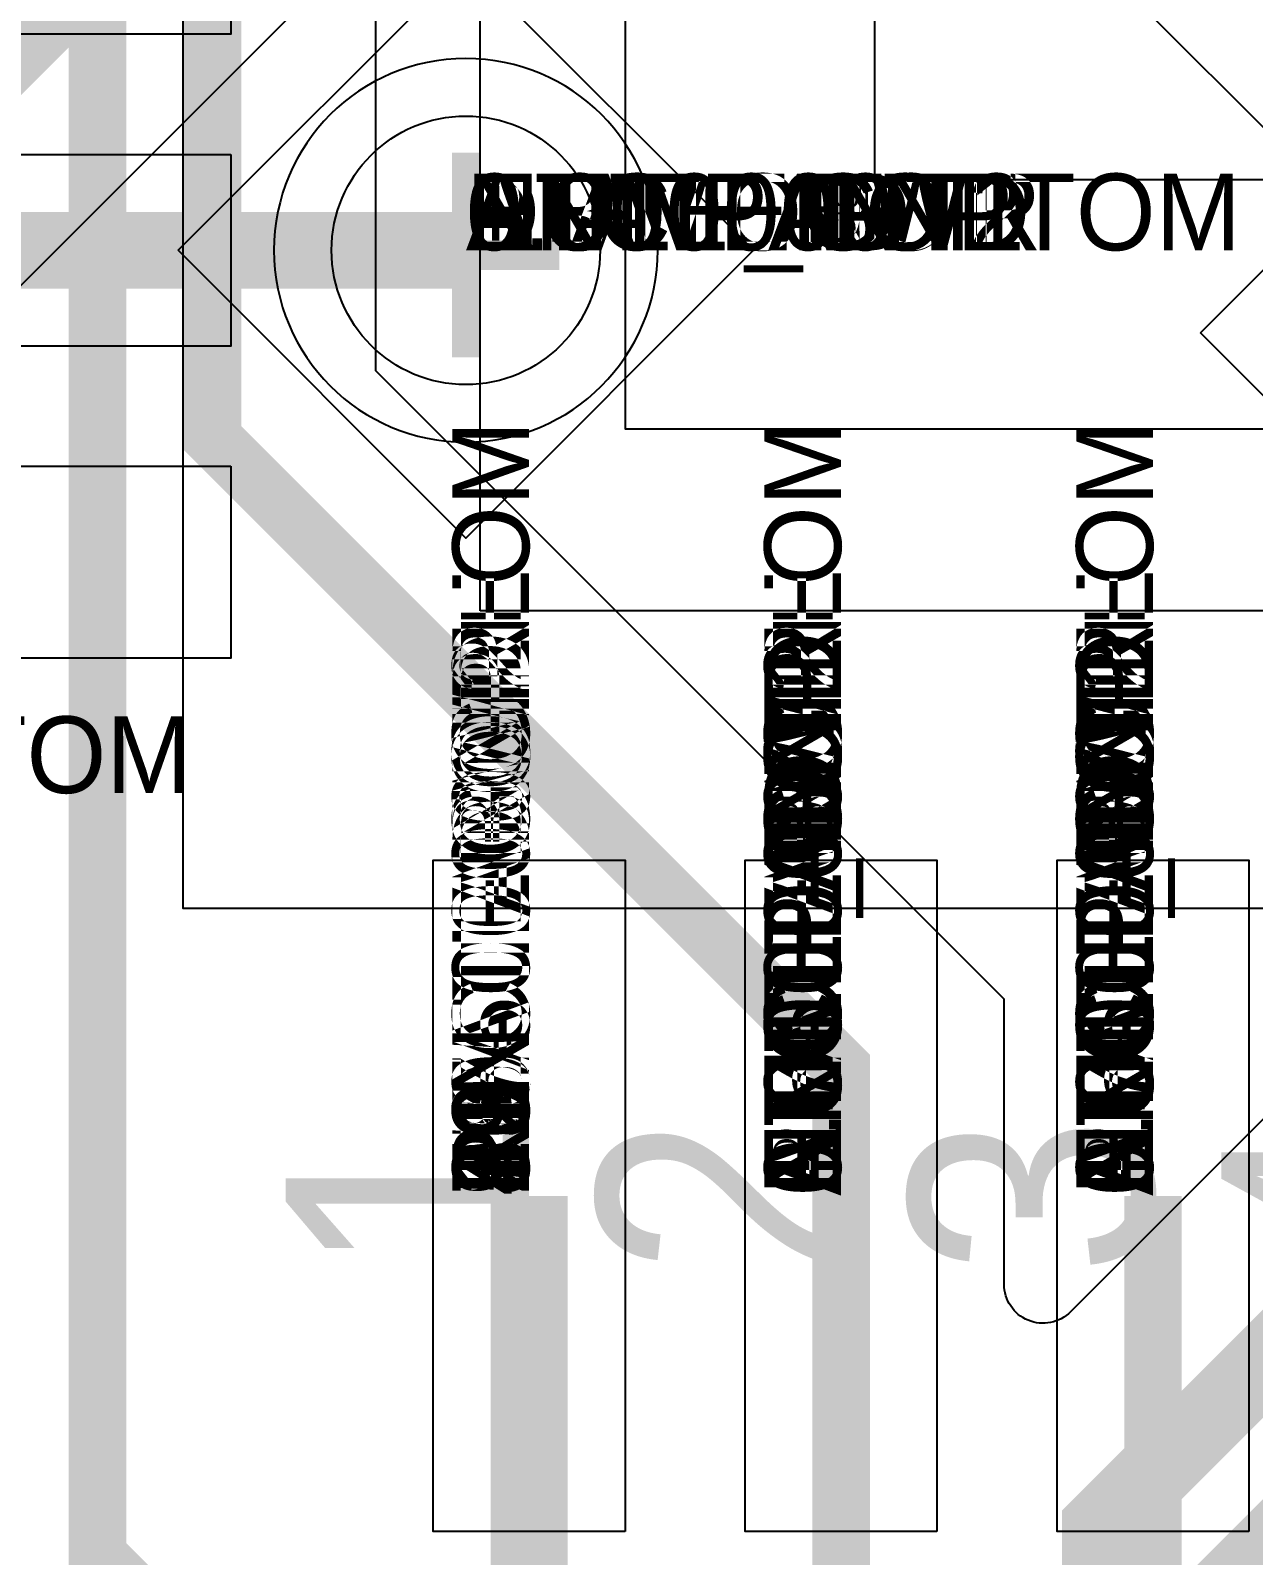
# Model space of a CAD drawing. Extents: x 0 to 323, y 0 to 320.
# Drawn here: x 11 to 14.188, y 70.663 to 74.638 of the extents above; entities that cross this region are included whole.
import ezdxf
from ezdxf.enums import TextEntityAlignment as Align

# ---------------------------------------------------------------- set-up
doc = ezdxf.new("R2010")
doc.units = 0
doc.header["$MEASUREMENT"] = 0
doc.layers.get('0').update_dxf_attribs({"linetype": 'CONTINUOUS'})
for name, color, linetype in [('CDN_FIGURES', 7, 'CONTINUOUS'), ('ETCH_BOTTOM', 7, 'CONTINUOUS'), ('ETCH_GND', 3, 'CONTINUOUS'), ('ETCH_INT1', 4, 'CONTINUOUS'), ('ETCH_INT2', 5, 'CONTINUOUS'), ('ETCH_PWR', 6, 'CONTINUOUS'), ('ETCH_TOP', 2, 'CONTINUOUS'), ('MANUFACTURING_NCLEGEND-1-6', 8, 'CONTINUOUS'), ('PACKAGE_GEOMETRY_ASSEMBLY_TOP', 11, 'CONTINUOUS'), ('PACKAGE_GEOMETRY_PIN_NUMBER', 9, 'CONTINUOUS')]:
    doc.layers.add(name, color=color, linetype=linetype)

# ---------------------------------------------------------------- blocks, each defined once
blk = doc.blocks.new('PAD_INFO')
for tag in ['SHAPE_TYPE', 'PAD_HEIGHT', 'PAD_LAYER', 'PAD_TYPE', 'PAD_WIDTH']:
    blk.add_attdef(tag, (0, 0), '', height=0.2)
at = {"flags": 2}
blk.add_attdef('CDN_TYPE', (0, 0), '', height=0.2, dxfattribs=at)
blk = doc.blocks.new('DRILL_INFO')
at = {"flags": 2}
blk.add_attdef('CDN_TYPE', (0, 0), '', height=0.2, dxfattribs=at)
for tag in ['FSHAPE', 'FCHAR', 'DRILL_HEIGHT', 'DIAMETER', 'PLATED', 'DRILL_WIDTH']:
    blk.add_attdef(tag, (0, 0), '', height=0.2)
blk = doc.blocks.new('VIA0700X0300')
at = {"layer": 'ETCH_BOTTOM'}
blk.add_circle((0, 0), 0.35, dxfattribs=at)
at = {"layer": 'ETCH_GND'}
blk.add_circle((0, 0), 0.35, dxfattribs=at)
at = {"layer": 'ETCH_INT1'}
blk.add_circle((0, 0), 0.35, dxfattribs=at)
at = {"layer": 'ETCH_INT2'}
blk.add_circle((0, 0), 0.35, dxfattribs=at)
at = {"layer": 'ETCH_PWR'}
blk.add_circle((0, 0), 0.35, dxfattribs=at)
at = {"layer": 'ETCH_TOP'}
blk.add_circle((0, 0), 0.35, dxfattribs=at)
ref = blk.add_blockref('PAD_INFO', (0, 0))
ref.add_attrib('PAD_LAYER', 'ETCH_TOP', (0, 0), dxfattribs={"height": 0.2})
ref.add_attrib('SHAPE_TYPE', 'NULL', (0, 0), dxfattribs={"height": 0.2})
ref.add_attrib('PAD_TYPE', 'ANTIPAD', (0, 0), dxfattribs={"height": 0.2})
ref.add_attrib('PAD_WIDTH', '0.000000', (0, 0), dxfattribs={"height": 0.2})
ref.add_attrib('PAD_HEIGHT', '0.000000', (0, 0), dxfattribs={"height": 0.2})
ref = blk.add_blockref('PAD_INFO', (0, 0))
ref.add_attrib('PAD_LAYER', 'ETCH_GND', (0, 0), dxfattribs={"height": 0.2})
ref.add_attrib('SHAPE_TYPE', 'NULL', (0, 0), dxfattribs={"height": 0.2})
ref.add_attrib('PAD_TYPE', 'ANTIPAD', (0, 0), dxfattribs={"height": 0.2})
ref.add_attrib('PAD_WIDTH', '0.000000', (0, 0), dxfattribs={"height": 0.2})
ref.add_attrib('PAD_HEIGHT', '0.000000', (0, 0), dxfattribs={"height": 0.2})
ref = blk.add_blockref('PAD_INFO', (0, 0))
ref.add_attrib('PAD_LAYER', 'ETCH_INT1', (0, 0), dxfattribs={"height": 0.2})
ref.add_attrib('SHAPE_TYPE', 'NULL', (0, 0), dxfattribs={"height": 0.2})
ref.add_attrib('PAD_TYPE', 'ANTIPAD', (0, 0), dxfattribs={"height": 0.2})
ref.add_attrib('PAD_WIDTH', '0.000000', (0, 0), dxfattribs={"height": 0.2})
ref.add_attrib('PAD_HEIGHT', '0.000000', (0, 0), dxfattribs={"height": 0.2})
ref = blk.add_blockref('PAD_INFO', (0, 0))
ref.add_attrib('PAD_LAYER', 'ETCH_INT2', (0, 0), dxfattribs={"height": 0.2})
ref.add_attrib('SHAPE_TYPE', 'NULL', (0, 0), dxfattribs={"height": 0.2})
ref.add_attrib('PAD_TYPE', 'ANTIPAD', (0, 0), dxfattribs={"height": 0.2})
ref.add_attrib('PAD_WIDTH', '0.000000', (0, 0), dxfattribs={"height": 0.2})
ref.add_attrib('PAD_HEIGHT', '0.000000', (0, 0), dxfattribs={"height": 0.2})
ref = blk.add_blockref('PAD_INFO', (0, 0))
ref.add_attrib('PAD_LAYER', 'ETCH_PWR', (0, 0), dxfattribs={"height": 0.2})
ref.add_attrib('SHAPE_TYPE', 'NULL', (0, 0), dxfattribs={"height": 0.2})
ref.add_attrib('PAD_TYPE', 'ANTIPAD', (0, 0), dxfattribs={"height": 0.2})
ref.add_attrib('PAD_WIDTH', '0.000000', (0, 0), dxfattribs={"height": 0.2})
ref.add_attrib('PAD_HEIGHT', '0.000000', (0, 0), dxfattribs={"height": 0.2})
ref = blk.add_blockref('PAD_INFO', (0, 0))
ref.add_attrib('PAD_LAYER', 'ETCH_BOTTOM', (0, 0), dxfattribs={"height": 0.2})
ref.add_attrib('SHAPE_TYPE', 'NULL', (0, 0), dxfattribs={"height": 0.2})
ref.add_attrib('PAD_TYPE', 'ANTIPAD', (0, 0), dxfattribs={"height": 0.2})
ref.add_attrib('PAD_WIDTH', '0.000000', (0, 0), dxfattribs={"height": 0.2})
ref.add_attrib('PAD_HEIGHT', '0.000000', (0, 0), dxfattribs={"height": 0.2})
ref = blk.add_blockref('PAD_INFO', (0, 0))
ref.add_attrib('PAD_LAYER', 'ETCH_TOP', (0, 0), dxfattribs={"height": 0.2})
ref.add_attrib('SHAPE_TYPE', 'NULL', (0, 0), dxfattribs={"height": 0.2})
ref.add_attrib('PAD_TYPE', 'THERMAL', (0, 0), dxfattribs={"height": 0.2})
ref.add_attrib('PAD_WIDTH', '0.000000', (0, 0), dxfattribs={"height": 0.2})
ref.add_attrib('PAD_HEIGHT', '0.000000', (0, 0), dxfattribs={"height": 0.2})
ref = blk.add_blockref('PAD_INFO', (0, 0))
ref.add_attrib('PAD_LAYER', 'ETCH_GND', (0, 0), dxfattribs={"height": 0.2})
ref.add_attrib('SHAPE_TYPE', 'NULL', (0, 0), dxfattribs={"height": 0.2})
ref.add_attrib('PAD_TYPE', 'THERMAL', (0, 0), dxfattribs={"height": 0.2})
ref.add_attrib('PAD_WIDTH', '0.000000', (0, 0), dxfattribs={"height": 0.2})
ref.add_attrib('PAD_HEIGHT', '0.000000', (0, 0), dxfattribs={"height": 0.2})
ref = blk.add_blockref('PAD_INFO', (0, 0))
ref.add_attrib('PAD_LAYER', 'ETCH_INT1', (0, 0), dxfattribs={"height": 0.2})
ref.add_attrib('SHAPE_TYPE', 'NULL', (0, 0), dxfattribs={"height": 0.2})
ref.add_attrib('PAD_TYPE', 'THERMAL', (0, 0), dxfattribs={"height": 0.2})
ref.add_attrib('PAD_WIDTH', '0.000000', (0, 0), dxfattribs={"height": 0.2})
ref.add_attrib('PAD_HEIGHT', '0.000000', (0, 0), dxfattribs={"height": 0.2})
ref = blk.add_blockref('PAD_INFO', (0, 0))
ref.add_attrib('PAD_LAYER', 'ETCH_INT2', (0, 0), dxfattribs={"height": 0.2})
ref.add_attrib('SHAPE_TYPE', 'NULL', (0, 0), dxfattribs={"height": 0.2})
ref.add_attrib('PAD_TYPE', 'THERMAL', (0, 0), dxfattribs={"height": 0.2})
ref.add_attrib('PAD_WIDTH', '0.000000', (0, 0), dxfattribs={"height": 0.2})
ref.add_attrib('PAD_HEIGHT', '0.000000', (0, 0), dxfattribs={"height": 0.2})
ref = blk.add_blockref('PAD_INFO', (0, 0))
ref.add_attrib('PAD_LAYER', 'ETCH_PWR', (0, 0), dxfattribs={"height": 0.2})
ref.add_attrib('SHAPE_TYPE', 'NULL', (0, 0), dxfattribs={"height": 0.2})
ref.add_attrib('PAD_TYPE', 'THERMAL', (0, 0), dxfattribs={"height": 0.2})
ref.add_attrib('PAD_WIDTH', '0.000000', (0, 0), dxfattribs={"height": 0.2})
ref.add_attrib('PAD_HEIGHT', '0.000000', (0, 0), dxfattribs={"height": 0.2})
ref = blk.add_blockref('PAD_INFO', (0, 0))
ref.add_attrib('PAD_LAYER', 'ETCH_BOTTOM', (0, 0), dxfattribs={"height": 0.2})
ref.add_attrib('SHAPE_TYPE', 'NULL', (0, 0), dxfattribs={"height": 0.2})
ref.add_attrib('PAD_TYPE', 'THERMAL', (0, 0), dxfattribs={"height": 0.2})
ref.add_attrib('PAD_WIDTH', '0.000000', (0, 0), dxfattribs={"height": 0.2})
ref.add_attrib('PAD_HEIGHT', '0.000000', (0, 0), dxfattribs={"height": 0.2})
ref = blk.add_blockref('PAD_INFO', (0, 0))
ref.add_attrib('PAD_LAYER', 'ETCH_TOP', (0, 0), dxfattribs={"height": 0.2})
ref.add_attrib('SHAPE_TYPE', 'CIRCLE', (0, 0), dxfattribs={"height": 0.2})
ref.add_attrib('PAD_TYPE', 'REGULAR', (0, 0), dxfattribs={"height": 0.2})
ref.add_attrib('PAD_WIDTH', '0.700000', (0, 0), dxfattribs={"height": 0.2})
ref.add_attrib('PAD_HEIGHT', '0.700000', (0, 0), dxfattribs={"height": 0.2})
ref = blk.add_blockref('PAD_INFO', (0, 0))
ref.add_attrib('PAD_LAYER', 'ETCH_GND', (0, 0), dxfattribs={"height": 0.2})
ref.add_attrib('SHAPE_TYPE', 'CIRCLE', (0, 0), dxfattribs={"height": 0.2})
ref.add_attrib('PAD_TYPE', 'REGULAR', (0, 0), dxfattribs={"height": 0.2})
ref.add_attrib('PAD_WIDTH', '0.700000', (0, 0), dxfattribs={"height": 0.2})
ref.add_attrib('PAD_HEIGHT', '0.700000', (0, 0), dxfattribs={"height": 0.2})
ref = blk.add_blockref('PAD_INFO', (0, 0))
ref.add_attrib('PAD_LAYER', 'ETCH_INT1', (0, 0), dxfattribs={"height": 0.2})
ref.add_attrib('SHAPE_TYPE', 'CIRCLE', (0, 0), dxfattribs={"height": 0.2})
ref.add_attrib('PAD_TYPE', 'REGULAR', (0, 0), dxfattribs={"height": 0.2})
ref.add_attrib('PAD_WIDTH', '0.700000', (0, 0), dxfattribs={"height": 0.2})
ref.add_attrib('PAD_HEIGHT', '0.700000', (0, 0), dxfattribs={"height": 0.2})
ref = blk.add_blockref('PAD_INFO', (0, 0))
ref.add_attrib('PAD_LAYER', 'ETCH_INT2', (0, 0), dxfattribs={"height": 0.2})
ref.add_attrib('SHAPE_TYPE', 'CIRCLE', (0, 0), dxfattribs={"height": 0.2})
ref.add_attrib('PAD_TYPE', 'REGULAR', (0, 0), dxfattribs={"height": 0.2})
ref.add_attrib('PAD_WIDTH', '0.700000', (0, 0), dxfattribs={"height": 0.2})
ref.add_attrib('PAD_HEIGHT', '0.700000', (0, 0), dxfattribs={"height": 0.2})
ref = blk.add_blockref('PAD_INFO', (0, 0))
ref.add_attrib('PAD_LAYER', 'ETCH_PWR', (0, 0), dxfattribs={"height": 0.2})
ref.add_attrib('SHAPE_TYPE', 'CIRCLE', (0, 0), dxfattribs={"height": 0.2})
ref.add_attrib('PAD_TYPE', 'REGULAR', (0, 0), dxfattribs={"height": 0.2})
ref.add_attrib('PAD_WIDTH', '0.700000', (0, 0), dxfattribs={"height": 0.2})
ref.add_attrib('PAD_HEIGHT', '0.700000', (0, 0), dxfattribs={"height": 0.2})
ref = blk.add_blockref('PAD_INFO', (0, 0))
ref.add_attrib('PAD_LAYER', 'ETCH_BOTTOM', (0, 0), dxfattribs={"height": 0.2})
ref.add_attrib('SHAPE_TYPE', 'CIRCLE', (0, 0), dxfattribs={"height": 0.2})
ref.add_attrib('PAD_TYPE', 'REGULAR', (0, 0), dxfattribs={"height": 0.2})
ref.add_attrib('PAD_WIDTH', '0.700000', (0, 0), dxfattribs={"height": 0.2})
ref.add_attrib('PAD_HEIGHT', '0.700000', (0, 0), dxfattribs={"height": 0.2})
ref = blk.add_blockref('DRILL_INFO', (0, 0))
ref.add_attrib('DIAMETER', '0.300000', (0, 0), dxfattribs={"height": 0.2})
ref.add_attrib('PLATED', 'PLATED', (0, 0), dxfattribs={"height": 0.2})
ref.add_attrib('FSHAPE', 'DIAMOND', (0, 0), dxfattribs={"height": 0.2})
ref.add_attrib('FCHAR', '+', (0, 0), dxfattribs={"height": 0.2})
ref.add_attrib('DRILL_WIDTH', '1.500000', (0, 0), dxfattribs={"height": 0.2})
ref.add_attrib('DRILL_HEIGHT', '1.500000', (0, 0), dxfattribs={"height": 0.2})
for tag in ['CDN_TYPE', 'PIN']:
    blk.add_attdef(tag, (0, 0), '', height=0.2)
at = {"flags": 2}
for tag in ['PSTKNAME', 'BBV']:
    blk.add_attdef(tag, (0, 0), '', height=0.2, dxfattribs=at)
blk = doc.blocks.new('FIGURE_DIAMOND')
at = {"layer": 'CDN_FIGURES'}
blk.add_lwpolyline([(-0.5, 0), (0, 0.5), (0.5, 0), (0, -0.5)], close=True, dxfattribs=at)
blk = doc.blocks.new('RC1750X0500TS')
at = {"layer": 'ETCH_TOP'}
blk.add_lwpolyline([(-0.875, -0.25), (-0.875, 0.25), (0.875, 0.25), (0.875, -0.25)], close=True, dxfattribs=at)
ref = blk.add_blockref('PAD_INFO', (0, 0))
ref.add_attrib('PAD_LAYER', 'ETCH_TOP', (0, 0), dxfattribs={"height": 0.2})
ref.add_attrib('SHAPE_TYPE', 'NULL', (0, 0), dxfattribs={"height": 0.2})
ref.add_attrib('PAD_TYPE', 'ANTIPAD', (0, 0), dxfattribs={"height": 0.2})
ref.add_attrib('PAD_WIDTH', '0.000000', (0, 0), dxfattribs={"height": 0.2})
ref.add_attrib('PAD_HEIGHT', '0.000000', (0, 0), dxfattribs={"height": 0.2})
ref = blk.add_blockref('PAD_INFO', (0, 0))
ref.add_attrib('PAD_LAYER', 'ETCH_GND', (0, 0), dxfattribs={"height": 0.2})
ref.add_attrib('SHAPE_TYPE', 'NULL', (0, 0), dxfattribs={"height": 0.2})
ref.add_attrib('PAD_TYPE', 'ANTIPAD', (0, 0), dxfattribs={"height": 0.2})
ref.add_attrib('PAD_WIDTH', '0.000000', (0, 0), dxfattribs={"height": 0.2})
ref.add_attrib('PAD_HEIGHT', '0.000000', (0, 0), dxfattribs={"height": 0.2})
ref = blk.add_blockref('PAD_INFO', (0, 0))
ref.add_attrib('PAD_LAYER', 'ETCH_INT1', (0, 0), dxfattribs={"height": 0.2})
ref.add_attrib('SHAPE_TYPE', 'NULL', (0, 0), dxfattribs={"height": 0.2})
ref.add_attrib('PAD_TYPE', 'ANTIPAD', (0, 0), dxfattribs={"height": 0.2})
ref.add_attrib('PAD_WIDTH', '0.000000', (0, 0), dxfattribs={"height": 0.2})
ref.add_attrib('PAD_HEIGHT', '0.000000', (0, 0), dxfattribs={"height": 0.2})
ref = blk.add_blockref('PAD_INFO', (0, 0))
ref.add_attrib('PAD_LAYER', 'ETCH_INT2', (0, 0), dxfattribs={"height": 0.2})
ref.add_attrib('SHAPE_TYPE', 'NULL', (0, 0), dxfattribs={"height": 0.2})
ref.add_attrib('PAD_TYPE', 'ANTIPAD', (0, 0), dxfattribs={"height": 0.2})
ref.add_attrib('PAD_WIDTH', '0.000000', (0, 0), dxfattribs={"height": 0.2})
ref.add_attrib('PAD_HEIGHT', '0.000000', (0, 0), dxfattribs={"height": 0.2})
ref = blk.add_blockref('PAD_INFO', (0, 0))
ref.add_attrib('PAD_LAYER', 'ETCH_PWR', (0, 0), dxfattribs={"height": 0.2})
ref.add_attrib('SHAPE_TYPE', 'NULL', (0, 0), dxfattribs={"height": 0.2})
ref.add_attrib('PAD_TYPE', 'ANTIPAD', (0, 0), dxfattribs={"height": 0.2})
ref.add_attrib('PAD_WIDTH', '0.000000', (0, 0), dxfattribs={"height": 0.2})
ref.add_attrib('PAD_HEIGHT', '0.000000', (0, 0), dxfattribs={"height": 0.2})
ref = blk.add_blockref('PAD_INFO', (0, 0))
ref.add_attrib('PAD_LAYER', 'ETCH_BOTTOM', (0, 0), dxfattribs={"height": 0.2})
ref.add_attrib('SHAPE_TYPE', 'NULL', (0, 0), dxfattribs={"height": 0.2})
ref.add_attrib('PAD_TYPE', 'ANTIPAD', (0, 0), dxfattribs={"height": 0.2})
ref.add_attrib('PAD_WIDTH', '0.000000', (0, 0), dxfattribs={"height": 0.2})
ref.add_attrib('PAD_HEIGHT', '0.000000', (0, 0), dxfattribs={"height": 0.2})
ref = blk.add_blockref('PAD_INFO', (0, 0))
ref.add_attrib('PAD_LAYER', 'ETCH_TOP', (0, 0), dxfattribs={"height": 0.2})
ref.add_attrib('SHAPE_TYPE', 'NULL', (0, 0), dxfattribs={"height": 0.2})
ref.add_attrib('PAD_TYPE', 'THERMAL', (0, 0), dxfattribs={"height": 0.2})
ref.add_attrib('PAD_WIDTH', '0.000000', (0, 0), dxfattribs={"height": 0.2})
ref.add_attrib('PAD_HEIGHT', '0.000000', (0, 0), dxfattribs={"height": 0.2})
ref = blk.add_blockref('PAD_INFO', (0, 0))
ref.add_attrib('PAD_LAYER', 'ETCH_GND', (0, 0), dxfattribs={"height": 0.2})
ref.add_attrib('SHAPE_TYPE', 'NULL', (0, 0), dxfattribs={"height": 0.2})
ref.add_attrib('PAD_TYPE', 'THERMAL', (0, 0), dxfattribs={"height": 0.2})
ref.add_attrib('PAD_WIDTH', '0.000000', (0, 0), dxfattribs={"height": 0.2})
ref.add_attrib('PAD_HEIGHT', '0.000000', (0, 0), dxfattribs={"height": 0.2})
ref = blk.add_blockref('PAD_INFO', (0, 0))
ref.add_attrib('PAD_LAYER', 'ETCH_INT1', (0, 0), dxfattribs={"height": 0.2})
ref.add_attrib('SHAPE_TYPE', 'NULL', (0, 0), dxfattribs={"height": 0.2})
ref.add_attrib('PAD_TYPE', 'THERMAL', (0, 0), dxfattribs={"height": 0.2})
ref.add_attrib('PAD_WIDTH', '0.000000', (0, 0), dxfattribs={"height": 0.2})
ref.add_attrib('PAD_HEIGHT', '0.000000', (0, 0), dxfattribs={"height": 0.2})
ref = blk.add_blockref('PAD_INFO', (0, 0))
ref.add_attrib('PAD_LAYER', 'ETCH_INT2', (0, 0), dxfattribs={"height": 0.2})
ref.add_attrib('SHAPE_TYPE', 'NULL', (0, 0), dxfattribs={"height": 0.2})
ref.add_attrib('PAD_TYPE', 'THERMAL', (0, 0), dxfattribs={"height": 0.2})
ref.add_attrib('PAD_WIDTH', '0.000000', (0, 0), dxfattribs={"height": 0.2})
ref.add_attrib('PAD_HEIGHT', '0.000000', (0, 0), dxfattribs={"height": 0.2})
ref = blk.add_blockref('PAD_INFO', (0, 0))
ref.add_attrib('PAD_LAYER', 'ETCH_PWR', (0, 0), dxfattribs={"height": 0.2})
ref.add_attrib('SHAPE_TYPE', 'NULL', (0, 0), dxfattribs={"height": 0.2})
ref.add_attrib('PAD_TYPE', 'THERMAL', (0, 0), dxfattribs={"height": 0.2})
ref.add_attrib('PAD_WIDTH', '0.000000', (0, 0), dxfattribs={"height": 0.2})
ref.add_attrib('PAD_HEIGHT', '0.000000', (0, 0), dxfattribs={"height": 0.2})
ref = blk.add_blockref('PAD_INFO', (0, 0))
ref.add_attrib('PAD_LAYER', 'ETCH_BOTTOM', (0, 0), dxfattribs={"height": 0.2})
ref.add_attrib('SHAPE_TYPE', 'NULL', (0, 0), dxfattribs={"height": 0.2})
ref.add_attrib('PAD_TYPE', 'THERMAL', (0, 0), dxfattribs={"height": 0.2})
ref.add_attrib('PAD_WIDTH', '0.000000', (0, 0), dxfattribs={"height": 0.2})
ref.add_attrib('PAD_HEIGHT', '0.000000', (0, 0), dxfattribs={"height": 0.2})
ref = blk.add_blockref('PAD_INFO', (0, 0))
ref.add_attrib('PAD_LAYER', 'ETCH_TOP', (0, 0), dxfattribs={"height": 0.2})
ref.add_attrib('SHAPE_TYPE', 'RECTANGLE', (0, 0), dxfattribs={"height": 0.2})
ref.add_attrib('PAD_TYPE', 'REGULAR', (0, 0), dxfattribs={"height": 0.2})
ref.add_attrib('PAD_WIDTH', '1.750000', (0, 0), dxfattribs={"height": 0.2})
ref.add_attrib('PAD_HEIGHT', '0.500000', (0, 0), dxfattribs={"height": 0.2})
ref = blk.add_blockref('PAD_INFO', (0, 0))
ref.add_attrib('PAD_LAYER', 'ETCH_GND', (0, 0), dxfattribs={"height": 0.2})
ref.add_attrib('SHAPE_TYPE', 'NULL', (0, 0), dxfattribs={"height": 0.2})
ref.add_attrib('PAD_TYPE', 'REGULAR', (0, 0), dxfattribs={"height": 0.2})
ref.add_attrib('PAD_WIDTH', '0.000000', (0, 0), dxfattribs={"height": 0.2})
ref.add_attrib('PAD_HEIGHT', '0.000000', (0, 0), dxfattribs={"height": 0.2})
ref = blk.add_blockref('PAD_INFO', (0, 0))
ref.add_attrib('PAD_LAYER', 'ETCH_INT1', (0, 0), dxfattribs={"height": 0.2})
ref.add_attrib('SHAPE_TYPE', 'NULL', (0, 0), dxfattribs={"height": 0.2})
ref.add_attrib('PAD_TYPE', 'REGULAR', (0, 0), dxfattribs={"height": 0.2})
ref.add_attrib('PAD_WIDTH', '0.000000', (0, 0), dxfattribs={"height": 0.2})
ref.add_attrib('PAD_HEIGHT', '0.000000', (0, 0), dxfattribs={"height": 0.2})
ref = blk.add_blockref('PAD_INFO', (0, 0))
ref.add_attrib('PAD_LAYER', 'ETCH_INT2', (0, 0), dxfattribs={"height": 0.2})
ref.add_attrib('SHAPE_TYPE', 'NULL', (0, 0), dxfattribs={"height": 0.2})
ref.add_attrib('PAD_TYPE', 'REGULAR', (0, 0), dxfattribs={"height": 0.2})
ref.add_attrib('PAD_WIDTH', '0.000000', (0, 0), dxfattribs={"height": 0.2})
ref.add_attrib('PAD_HEIGHT', '0.000000', (0, 0), dxfattribs={"height": 0.2})
ref = blk.add_blockref('PAD_INFO', (0, 0))
ref.add_attrib('PAD_LAYER', 'ETCH_PWR', (0, 0), dxfattribs={"height": 0.2})
ref.add_attrib('SHAPE_TYPE', 'NULL', (0, 0), dxfattribs={"height": 0.2})
ref.add_attrib('PAD_TYPE', 'REGULAR', (0, 0), dxfattribs={"height": 0.2})
ref.add_attrib('PAD_WIDTH', '0.000000', (0, 0), dxfattribs={"height": 0.2})
ref.add_attrib('PAD_HEIGHT', '0.000000', (0, 0), dxfattribs={"height": 0.2})
ref = blk.add_blockref('PAD_INFO', (0, 0))
ref.add_attrib('PAD_LAYER', 'ETCH_BOTTOM', (0, 0), dxfattribs={"height": 0.2})
ref.add_attrib('SHAPE_TYPE', 'NULL', (0, 0), dxfattribs={"height": 0.2})
ref.add_attrib('PAD_TYPE', 'REGULAR', (0, 0), dxfattribs={"height": 0.2})
ref.add_attrib('PAD_WIDTH', '0.000000', (0, 0), dxfattribs={"height": 0.2})
ref.add_attrib('PAD_HEIGHT', '0.000000', (0, 0), dxfattribs={"height": 0.2})
ref = blk.add_blockref('DRILL_INFO', (0, 0))
ref.add_attrib('DIAMETER', '0.000000', (0, 0), dxfattribs={"height": 0.2})
ref.add_attrib('PLATED', 'PLATED', (0, 0), dxfattribs={"height": 0.2})
ref.add_attrib('FSHAPE', 'NULL', (0, 0), dxfattribs={"height": 0.2})
ref.add_attrib('DRILL_WIDTH', '0.000000', (0, 0), dxfattribs={"height": 0.2})
ref.add_attrib('DRILL_HEIGHT', '0.000000', (0, 0), dxfattribs={"height": 0.2})
for tag in ['CDN_TYPE', 'PIN']:
    blk.add_attdef(tag, (0, 0), '', height=0.2)
at = {"flags": 2}
for tag in ['PSTKNAME', 'BBV']:
    blk.add_attdef(tag, (0, 0), '', height=0.2, dxfattribs=at)
blk = doc.blocks.new('F613')
at = {"layer": 'PACKAGE_GEOMETRY_ASSEMBLY_TOP'}
blk.add_lwpolyline([(0.75, -13.098), (14.75, -13.098), (14.75, 0.903), (0.75, 0.903)], close=True, dxfattribs=at)
at = {"layer": 'ETCH_TOP'}
ref = blk.add_blockref('RC1750X0500TS', (13.847, 1.653), dxfattribs=dict(at, rotation=90))
ref.add_attrib('CDN_TYPE', 'PIN', (0, 0), dxfattribs={"height": 0.2})
ref.add_attrib('PIN', '49', (0, 0), dxfattribs={"height": 0.2})
ref = blk.add_blockref('RC1750X0500TS', (13.035, 1.653), dxfattribs=dict(at, rotation=90))
ref.add_attrib('CDN_TYPE', 'PIN', (0, 0), dxfattribs={"height": 0.2})
ref.add_attrib('PIN', '50', (0, 0), dxfattribs={"height": 0.2})
ref = blk.add_blockref('RC1750X0500TS', (12.221, 1.653), dxfattribs=dict(at, rotation=90))
ref.add_attrib('CDN_TYPE', 'PIN', (0, 0), dxfattribs={"height": 0.2})
ref.add_attrib('PIN', '51', (0, 0), dxfattribs={"height": 0.2})
ref = blk.add_blockref('RC1750X0500TS', (11.408, 1.653), dxfattribs=dict(at, rotation=90))
ref.add_attrib('CDN_TYPE', 'PIN', (0, 0), dxfattribs={"height": 0.2})
ref.add_attrib('PIN', '52', (0, 0), dxfattribs={"height": 0.2})
ref = blk.add_blockref('RC1750X0500TS', (10.595, 1.653), dxfattribs=dict(at, rotation=90))
ref.add_attrib('CDN_TYPE', 'PIN', (0, 0), dxfattribs={"height": 0.2})
ref.add_attrib('PIN', '53', (0, 0), dxfattribs={"height": 0.2})
ref = blk.add_blockref('RC1750X0500TS', (9.782, 1.653), dxfattribs=dict(at, rotation=90))
ref.add_attrib('CDN_TYPE', 'PIN', (0, 0), dxfattribs={"height": 0.2})
ref.add_attrib('PIN', '54', (0, 0), dxfattribs={"height": 0.2})
ref = blk.add_blockref('RC1750X0500TS', (8.969, 1.653), dxfattribs=dict(at, rotation=90))
ref.add_attrib('CDN_TYPE', 'PIN', (0, 0), dxfattribs={"height": 0.2})
ref.add_attrib('PIN', '55', (0, 0), dxfattribs={"height": 0.2})
ref = blk.add_blockref('RC1750X0500TS', (8.156, 1.653), dxfattribs=dict(at, rotation=90))
ref.add_attrib('CDN_TYPE', 'PIN', (0, 0), dxfattribs={"height": 0.2})
ref.add_attrib('PIN', '56', (0, 0), dxfattribs={"height": 0.2})
ref = blk.add_blockref('RC1750X0500TS', (7.343, 1.653), dxfattribs=dict(at, rotation=90))
ref.add_attrib('CDN_TYPE', 'PIN', (0, 0), dxfattribs={"height": 0.2})
ref.add_attrib('PIN', '57', (0, 0), dxfattribs={"height": 0.2})
ref = blk.add_blockref('RC1750X0500TS', (6.53, 1.653), dxfattribs=dict(at, rotation=90))
ref.add_attrib('CDN_TYPE', 'PIN', (0, 0), dxfattribs={"height": 0.2})
ref.add_attrib('PIN', '58', (0, 0), dxfattribs={"height": 0.2})
ref = blk.add_blockref('RC1750X0500TS', (5.717, 1.653), dxfattribs=dict(at, rotation=90))
ref.add_attrib('CDN_TYPE', 'PIN', (0, 0), dxfattribs={"height": 0.2})
ref.add_attrib('PIN', '59', (0, 0), dxfattribs={"height": 0.2})
ref = blk.add_blockref('RC1750X0500TS', (4.904, 1.653), dxfattribs=dict(at, rotation=90))
ref.add_attrib('CDN_TYPE', 'PIN', (0, 0), dxfattribs={"height": 0.2})
ref.add_attrib('PIN', '60', (0, 0), dxfattribs={"height": 0.2})
ref = blk.add_blockref('RC1750X0500TS', (4.091, 1.653), dxfattribs=dict(at, rotation=90))
ref.add_attrib('CDN_TYPE', 'PIN', (0, 0), dxfattribs={"height": 0.2})
ref.add_attrib('PIN', '61', (0, 0), dxfattribs={"height": 0.2})
ref = blk.add_blockref('RC1750X0500TS', (3.278, 1.653), dxfattribs=dict(at, rotation=90))
ref.add_attrib('CDN_TYPE', 'PIN', (0, 0), dxfattribs={"height": 0.2})
ref.add_attrib('PIN', '62', (0, 0), dxfattribs={"height": 0.2})
ref = blk.add_blockref('RC1750X0500TS', (2.465, 1.653), dxfattribs=dict(at, rotation=90))
ref.add_attrib('CDN_TYPE', 'PIN', (0, 0), dxfattribs={"height": 0.2})
ref.add_attrib('PIN', '63', (0, 0), dxfattribs={"height": 0.2})
ref = blk.add_blockref('RC1750X0500TS', (1.652, 1.653), dxfattribs=dict(at, rotation=90))
ref.add_attrib('CDN_TYPE', 'PIN', (0, 0), dxfattribs={"height": 0.2})
ref.add_attrib('PIN', '64', (0, 0), dxfattribs={"height": 0.2})
ref = blk.add_blockref('RC1750X0500TS', (0, 0), dxfattribs=at)
ref.add_attrib('CDN_TYPE', 'PIN', (0, 0), dxfattribs={"height": 0.2})
ref.add_attrib('PIN', '1', (0, 0), dxfattribs={"height": 0.2})
ref = blk.add_blockref('RC1750X0500TS', (15.5, 0), dxfattribs=at)
ref.add_attrib('CDN_TYPE', 'PIN', (0, 0), dxfattribs={"height": 0.2})
ref.add_attrib('PIN', '48', (0, 0), dxfattribs={"height": 0.2})
ref = blk.add_blockref('RC1750X0500TS', (0, -0.813), dxfattribs=at)
ref.add_attrib('CDN_TYPE', 'PIN', (0, 0), dxfattribs={"height": 0.2})
ref.add_attrib('PIN', '2', (0, 0), dxfattribs={"height": 0.2})
ref = blk.add_blockref('RC1750X0500TS', (0, -1.626), dxfattribs=at)
ref.add_attrib('CDN_TYPE', 'PIN', (0, 0), dxfattribs={"height": 0.2})
ref.add_attrib('PIN', '3', (0, 0), dxfattribs={"height": 0.2})
ref = blk.add_blockref('RC1750X0500TS', (0, -4.065), dxfattribs=at)
ref.add_attrib('CDN_TYPE', 'PIN', (0, 0), dxfattribs={"height": 0.2})
ref.add_attrib('PIN', '6', (0, 0), dxfattribs={"height": 0.2})
ref = blk.add_blockref('RC1750X0500TS', (0, -5.691), dxfattribs=at)
ref.add_attrib('CDN_TYPE', 'PIN', (0, 0), dxfattribs={"height": 0.2})
ref.add_attrib('PIN', '8', (0, 0), dxfattribs={"height": 0.2})
ref = blk.add_blockref('RC1750X0500TS', (0, -6.504), dxfattribs=at)
ref.add_attrib('CDN_TYPE', 'PIN', (0, 0), dxfattribs={"height": 0.2})
ref.add_attrib('PIN', '9', (0, 0), dxfattribs={"height": 0.2})
ref = blk.add_blockref('RC1750X0500TS', (0, -7.317), dxfattribs=at)
ref.add_attrib('CDN_TYPE', 'PIN', (0, 0), dxfattribs={"height": 0.2})
ref.add_attrib('PIN', '10', (0, 0), dxfattribs={"height": 0.2})
ref = blk.add_blockref('RC1750X0500TS', (0, -8.943), dxfattribs=at)
ref.add_attrib('CDN_TYPE', 'PIN', (0, 0), dxfattribs={"height": 0.2})
ref.add_attrib('PIN', '12', (0, 0), dxfattribs={"height": 0.2})
ref = blk.add_blockref('RC1750X0500TS', (0, -9.756), dxfattribs=at)
ref.add_attrib('CDN_TYPE', 'PIN', (0, 0), dxfattribs={"height": 0.2})
ref.add_attrib('PIN', '13', (0, 0), dxfattribs={"height": 0.2})
ref = blk.add_blockref('RC1750X0500TS', (0, -12.195), dxfattribs=at)
ref.add_attrib('CDN_TYPE', 'PIN', (0, 0), dxfattribs={"height": 0.2})
ref.add_attrib('PIN', '16', (0, 0), dxfattribs={"height": 0.2})
ref = blk.add_blockref('RC1750X0500TS', (0, -2.439), dxfattribs=at)
ref.add_attrib('CDN_TYPE', 'PIN', (0, 0), dxfattribs={"height": 0.2})
ref.add_attrib('PIN', '4', (0, 0), dxfattribs={"height": 0.2})
ref = blk.add_blockref('RC1750X0500TS', (0, -3.252), dxfattribs=at)
ref.add_attrib('CDN_TYPE', 'PIN', (0, 0), dxfattribs={"height": 0.2})
ref.add_attrib('PIN', '5', (0, 0), dxfattribs={"height": 0.2})
ref = blk.add_blockref('RC1750X0500TS', (0, -4.878), dxfattribs=at)
ref.add_attrib('CDN_TYPE', 'PIN', (0, 0), dxfattribs={"height": 0.2})
ref.add_attrib('PIN', '7', (0, 0), dxfattribs={"height": 0.2})
ref = blk.add_blockref('RC1750X0500TS', (0, -8.13), dxfattribs=at)
ref.add_attrib('CDN_TYPE', 'PIN', (0, 0), dxfattribs={"height": 0.2})
ref.add_attrib('PIN', '11', (0, 0), dxfattribs={"height": 0.2})
ref = blk.add_blockref('RC1750X0500TS', (0, -10.569), dxfattribs=at)
ref.add_attrib('CDN_TYPE', 'PIN', (0, 0), dxfattribs={"height": 0.2})
ref.add_attrib('PIN', '14', (0, 0), dxfattribs={"height": 0.2})
ref = blk.add_blockref('RC1750X0500TS', (0, -11.382), dxfattribs=at)
ref.add_attrib('CDN_TYPE', 'PIN', (0, 0), dxfattribs={"height": 0.2})
ref.add_attrib('PIN', '15', (0, 0), dxfattribs={"height": 0.2})
ref = blk.add_blockref('RC1750X0500TS', (15.5, -6.504), dxfattribs=at)
ref.add_attrib('CDN_TYPE', 'PIN', (0, 0), dxfattribs={"height": 0.2})
ref.add_attrib('PIN', '40', (0, 0), dxfattribs={"height": 0.2})
ref = blk.add_blockref('RC1750X0500TS', (15.5, -4.878), dxfattribs=at)
ref.add_attrib('CDN_TYPE', 'PIN', (0, 0), dxfattribs={"height": 0.2})
ref.add_attrib('PIN', '42', (0, 0), dxfattribs={"height": 0.2})
ref = blk.add_blockref('RC1750X0500TS', (15.5, -4.065), dxfattribs=at)
ref.add_attrib('CDN_TYPE', 'PIN', (0, 0), dxfattribs={"height": 0.2})
ref.add_attrib('PIN', '43', (0, 0), dxfattribs={"height": 0.2})
ref = blk.add_blockref('RC1750X0500TS', (15.5, -1.626), dxfattribs=at)
ref.add_attrib('CDN_TYPE', 'PIN', (0, 0), dxfattribs={"height": 0.2})
ref.add_attrib('PIN', '46', (0, 0), dxfattribs={"height": 0.2})
ref = blk.add_blockref('RC1750X0500TS', (15.5, -5.691), dxfattribs=at)
ref.add_attrib('CDN_TYPE', 'PIN', (0, 0), dxfattribs={"height": 0.2})
ref.add_attrib('PIN', '41', (0, 0), dxfattribs={"height": 0.2})
ref = blk.add_blockref('RC1750X0500TS', (15.5, -3.252), dxfattribs=at)
ref.add_attrib('CDN_TYPE', 'PIN', (0, 0), dxfattribs={"height": 0.2})
ref.add_attrib('PIN', '44', (0, 0), dxfattribs={"height": 0.2})
ref = blk.add_blockref('RC1750X0500TS', (15.5, -2.439), dxfattribs=at)
ref.add_attrib('CDN_TYPE', 'PIN', (0, 0), dxfattribs={"height": 0.2})
ref.add_attrib('PIN', '45', (0, 0), dxfattribs={"height": 0.2})
ref = blk.add_blockref('RC1750X0500TS', (15.5, -0.813), dxfattribs=at)
ref.add_attrib('CDN_TYPE', 'PIN', (0, 0), dxfattribs={"height": 0.2})
ref.add_attrib('PIN', '47', (0, 0), dxfattribs={"height": 0.2})
ref = blk.add_blockref('RC1750X0500TS', (12.222, -13.847), dxfattribs=dict(at, rotation=90))
ref.add_attrib('CDN_TYPE', 'PIN', (0, 0), dxfattribs={"height": 0.2})
ref.add_attrib('PIN', '30', (0, 0), dxfattribs={"height": 0.2})
ref = blk.add_blockref('RC1750X0500TS', (13.035, -13.847), dxfattribs=dict(at, rotation=90))
ref.add_attrib('CDN_TYPE', 'PIN', (0, 0), dxfattribs={"height": 0.2})
ref.add_attrib('PIN', '31', (0, 0), dxfattribs={"height": 0.2})
ref = blk.add_blockref('RC1750X0500TS', (13.848, -13.847), dxfattribs=dict(at, rotation=90))
ref.add_attrib('CDN_TYPE', 'PIN', (0, 0), dxfattribs={"height": 0.2})
ref.add_attrib('PIN', '32', (0, 0), dxfattribs={"height": 0.2})
ref = blk.add_blockref('RC1750X0500TS', (15.5, -12.195), dxfattribs=at)
ref.add_attrib('CDN_TYPE', 'PIN', (0, 0), dxfattribs={"height": 0.2})
ref.add_attrib('PIN', '33', (0, 0), dxfattribs={"height": 0.2})
ref = blk.add_blockref('RC1750X0500TS', (15.5, -11.382), dxfattribs=at)
ref.add_attrib('CDN_TYPE', 'PIN', (0, 0), dxfattribs={"height": 0.2})
ref.add_attrib('PIN', '34', (0, 0), dxfattribs={"height": 0.2})
ref = blk.add_blockref('RC1750X0500TS', (15.5, -10.569), dxfattribs=at)
ref.add_attrib('CDN_TYPE', 'PIN', (0, 0), dxfattribs={"height": 0.2})
ref.add_attrib('PIN', '35', (0, 0), dxfattribs={"height": 0.2})
ref = blk.add_blockref('RC1750X0500TS', (15.5, -9.756), dxfattribs=at)
ref.add_attrib('CDN_TYPE', 'PIN', (0, 0), dxfattribs={"height": 0.2})
ref.add_attrib('PIN', '36', (0, 0), dxfattribs={"height": 0.2})
ref = blk.add_blockref('RC1750X0500TS', (15.5, -8.943), dxfattribs=at)
ref.add_attrib('CDN_TYPE', 'PIN', (0, 0), dxfattribs={"height": 0.2})
ref.add_attrib('PIN', '37', (0, 0), dxfattribs={"height": 0.2})
ref = blk.add_blockref('RC1750X0500TS', (15.5, -8.13), dxfattribs=at)
ref.add_attrib('CDN_TYPE', 'PIN', (0, 0), dxfattribs={"height": 0.2})
ref.add_attrib('PIN', '38', (0, 0), dxfattribs={"height": 0.2})
ref = blk.add_blockref('RC1750X0500TS', (15.5, -7.317), dxfattribs=at)
ref.add_attrib('CDN_TYPE', 'PIN', (0, 0), dxfattribs={"height": 0.2})
ref.add_attrib('PIN', '39', (0, 0), dxfattribs={"height": 0.2})
ref = blk.add_blockref('RC1750X0500TS', (4.092, -13.847), dxfattribs=dict(at, rotation=90))
ref.add_attrib('CDN_TYPE', 'PIN', (0, 0), dxfattribs={"height": 0.2})
ref.add_attrib('PIN', '20', (0, 0), dxfattribs={"height": 0.2})
ref = blk.add_blockref('RC1750X0500TS', (4.905, -13.847), dxfattribs=dict(at, rotation=90))
ref.add_attrib('CDN_TYPE', 'PIN', (0, 0), dxfattribs={"height": 0.2})
ref.add_attrib('PIN', '21', (0, 0), dxfattribs={"height": 0.2})
ref = blk.add_blockref('RC1750X0500TS', (5.717, -13.847), dxfattribs=dict(at, rotation=90))
ref.add_attrib('CDN_TYPE', 'PIN', (0, 0), dxfattribs={"height": 0.2})
ref.add_attrib('PIN', '22', (0, 0), dxfattribs={"height": 0.2})
ref = blk.add_blockref('RC1750X0500TS', (6.53, -13.847), dxfattribs=dict(at, rotation=90))
ref.add_attrib('CDN_TYPE', 'PIN', (0, 0), dxfattribs={"height": 0.2})
ref.add_attrib('PIN', '23', (0, 0), dxfattribs={"height": 0.2})
ref = blk.add_blockref('RC1750X0500TS', (7.344, -13.847), dxfattribs=dict(at, rotation=90))
ref.add_attrib('CDN_TYPE', 'PIN', (0, 0), dxfattribs={"height": 0.2})
ref.add_attrib('PIN', '24', (0, 0), dxfattribs={"height": 0.2})
ref = blk.add_blockref('RC1750X0500TS', (8.157, -13.847), dxfattribs=dict(at, rotation=90))
ref.add_attrib('CDN_TYPE', 'PIN', (0, 0), dxfattribs={"height": 0.2})
ref.add_attrib('PIN', '25', (0, 0), dxfattribs={"height": 0.2})
ref = blk.add_blockref('RC1750X0500TS', (8.97, -13.847), dxfattribs=dict(at, rotation=90))
ref.add_attrib('CDN_TYPE', 'PIN', (0, 0), dxfattribs={"height": 0.2})
ref.add_attrib('PIN', '26', (0, 0), dxfattribs={"height": 0.2})
ref = blk.add_blockref('RC1750X0500TS', (9.783, -13.847), dxfattribs=dict(at, rotation=90))
ref.add_attrib('CDN_TYPE', 'PIN', (0, 0), dxfattribs={"height": 0.2})
ref.add_attrib('PIN', '27', (0, 0), dxfattribs={"height": 0.2})
ref = blk.add_blockref('RC1750X0500TS', (10.596, -13.847), dxfattribs=dict(at, rotation=90))
ref.add_attrib('CDN_TYPE', 'PIN', (0, 0), dxfattribs={"height": 0.2})
ref.add_attrib('PIN', '28', (0, 0), dxfattribs={"height": 0.2})
ref = blk.add_blockref('RC1750X0500TS', (11.409, -13.847), dxfattribs=dict(at, rotation=90))
ref.add_attrib('CDN_TYPE', 'PIN', (0, 0), dxfattribs={"height": 0.2})
ref.add_attrib('PIN', '29', (0, 0), dxfattribs={"height": 0.2})
ref = blk.add_blockref('RC1750X0500TS', (2.466, -13.847), dxfattribs=dict(at, rotation=90))
ref.add_attrib('CDN_TYPE', 'PIN', (0, 0), dxfattribs={"height": 0.2})
ref.add_attrib('PIN', '18', (0, 0), dxfattribs={"height": 0.2})
ref = blk.add_blockref('RC1750X0500TS', (3.279, -13.847), dxfattribs=dict(at, rotation=90))
ref.add_attrib('CDN_TYPE', 'PIN', (0, 0), dxfattribs={"height": 0.2})
ref.add_attrib('PIN', '19', (0, 0), dxfattribs={"height": 0.2})
ref = blk.add_blockref('RC1750X0500TS', (1.653, -13.847), dxfattribs=dict(at, rotation=90))
ref.add_attrib('CDN_TYPE', 'PIN', (0, 0), dxfattribs={"height": 0.2})
ref.add_attrib('PIN', '17', (0, 0), dxfattribs={"height": 0.2})
at = {"flags": 2}
for tag in ['SYMBOL_TYPE', 'CDN_TYPE', 'REFDES']:
    blk.add_attdef(tag, (0, 0), '', height=0.2, dxfattribs=at)
blk = doc.blocks.new('RC1700X3200TS_C1')
at = {"layer": 'ETCH_TOP'}
blk.add_lwpolyline([(0.85, 1.6), (0.85, -1.6), (-0.85, -1.6), (-0.85, 1.1), (-0.35, 1.6)], close=True, dxfattribs=at)
for tag in ['CDN_TYPE', 'PIN']:
    blk.add_attdef(tag, (0, 0), '', height=0.2)
at = {"flags": 2}
for tag in ['PSTKNAME', 'BBV']:
    blk.add_attdef(tag, (0, 0), '', height=0.2, dxfattribs=at)
blk = doc.blocks.new('F136')
at = {"layer": 'ETCH_TOP'}
blk.add_blockref('RC1700X3200TS_C1', (0, 0), dxfattribs=at)
at = {"flags": 2}
for tag in ['SYMBOL_TYPE', 'CDN_TYPE', 'REFDES']:
    blk.add_attdef(tag, (0, 0), '', height=0.2, dxfattribs=at)

msp = doc.modelspace()

# ---------------------------------------------------------------- linework, layer by layer
at = {"layer": 'ETCH_BOTTOM'}
for points in [[(27.52, 112, 0.15, 0.15, 0), (26.395, 113.125, 0.15, 0.15, 0), (19.434, 113.125, 0.15, 0.15, 0), (11.175, 104.866, 0.15, 0.15, 0), (11.175, 70.6638, 0.15, 0.15, 0), (13.9658, 67.873, 0.15, 0.15, 0), (18.023, 67.873, 0.15, 0.15, 0), (18.77, 68.62, 0.15, 0.15, 0), (20.43, 68.62, 0.15, 0.15, 0)], [(13.113, 69.763, 0.15, 0.15, 0), (13.113, 71.937, 0.15, 0.15, 0), (11.475, 73.575, 0.15, 0.15, 0), (11.475, 103.4118, 0.15, 0.15, 0), (13.075, 105.0118, 0.15, 0.15, 0), (13.075, 105.175, 0.15, 0.15, 0), (19.9, 112, 0.15, 0.15, 0)], [(30.06, 112, 0.2, 0.2, 0), (30.06, 108.11, 0.2, 0.2, 0), (18.15, 96.2, 0.2, 0.2, 0), (18.15, 75.1, 0.2, 0.2, 0), (13.789, 70.739, 0.2, 0.2, 0), (13.789, 69.2674, 0.2, 0.2, 0), (13.926, 69.1304, 0.2, 0.2, 0), (13.926, 68.726, 0.2, 0.2, 0)], [(15.552, 68.748, 0.2, 0.2, 0), (14.8034, 68.748, 0.2, 0.2, 0), (14.139, 69.4124, 0.2, 0.2, 0), (14.139, 70.594, 0.2, 0.2, 0), (18.5, 74.955, 0.2, 0.2, 0), (18.5, 78.0986, 0.2, 0.2, 0), (21.1514, 80.75, 0.2, 0.2, 0), (28.2486, 80.75, 0.2, 0.2, 0), (33.05, 85.5514, 0.2, 0.2, 0), (33.05, 86.6436, 0.2, 0.2, 0), (35.6564, 89.25, 0.2, 0.2, 0), (67.1, 89.25, 0.2, 0.2, 0), (72.92, 95.07, 0.2, 0.2, 0), (84.27, 95.07, 0.2, 0.2, 0), (86.75, 97.55, 0.2, 0.2, 0)]]:
    msp.add_lwpolyline(points, format="xyseb", dxfattribs=at)
msp.add_lwpolyline([(13.7112, 71.2977, -0.668179), (13.5381, 71.3694), (13.5381, 72.1131), (11.9001, 73.7511), (11.9001, 75.0054, -0.455991), (12.0157, 75.1058, 0.16672), (12.3981, 75.1792, -0.576193), (12.5499, 75.0912), (12.5499, 73.5999), (14.2536, 73.5999), (14.2678, 73.5726, 0.606457), (15.3322, 73.5726), (15.3464, 73.5999), (15.7686, 73.5999, -0.668179), (15.8403, 73.4268)], format="xyb", close=True, dxfattribs=at)
at = {"layer": 'ETCH_INT2'}
for points, format in [([(9.1001, 19.8101), (9.1001, 64.5818), (9.1047, 64.5918, 0.218056), (9.1047, 65.0082), (9.1001, 65.0182), (9.1001, 72.0822, -0.516651), (9.235, 72.1779, 0.635675), (9.8684, 72.8252), (9.857, 72.8558), (12.2141, 75.2129), (12.2273, 75.2164, 0.36716), (12.5979, 75.747, -0.70304), (12.7705, 75.8283), (14.4204, 74.1784), (14.395, 74.1434, 0.961848), (15.181, 73.526, -0.438158), (15.3299, 73.5321), (18.6169, 70.245), (18.6169, 69.0186), (20.2249, 67.4106), (20.2249, 60.9138)], "xyb"), ([(8.675, 64.825, 0.15, 0.15, 0), (8.675, 72.7382, 0.15, 0.15, 0), (9.1618, 73.225, 0.15, 0.15, 0), (9.625, 73.225, 0.15, 0.15, 0), (12.1, 75.7, 0.15, 0.15, 0)], "xyseb")]:
    msp.add_lwpolyline(points, format=format, dxfattribs=at)
at = {"layer": 'ETCH_PWR'}
msp.add_lwpolyline([(12.6351, 74.065, 1), (11.6349, 74.065, 1)], format="xyb", close=True, dxfattribs=at)
at = {"layer": 'ETCH_TOP'}
msp.add_lwpolyline([(12.1721, 73.1251), (12.1721, 75.2035), (12.2115, 75.2125, 0.474403), (12.5554, 75.9066, -0.546135), (12.6481, 76.0499, 0.987282), (12.6647, 77.0499, -0.507309), (12.572, 77.1847, 0.447415), (12.2115, 77.8375), (12.1721, 77.8465), (12.1721, 85.5749), (23.895, 85.5749, -0.668179), (23.9667, 85.4018), (22.8499, 84.285), (22.8499, 77.687), (24.6219, 75.915), (24.6219, 73.1251)], format="xyb", close=True, dxfattribs=at)
for points in [[(10.647, 74.065, 0.2, 0.2, 0), (12.135, 74.065, 0.2, 0.2, 0)], [(12.3, 71.6, 0.2, 0.2, 0), (12.3, 69.05, 0.2, 0.2, 0), (11, 67.75, 0.2, 0.2, 0)], [(13.113, 71.6, 0.15, 0.15, 0), (13.113, 69.763, 0.15, 0.15, 0)], [(13.926, 71.6, 0.15, 0.15, 0), (13.926, 68.726, 0.15, 0.15, 0)]]:
    msp.add_lwpolyline(points, format="xyseb", dxfattribs=at)

# ---------------------------------------------------------------- block references
at = {"rotation": 90}
msp.add_blockref('F613', (12.3, 71.6), dxfattribs=at)
at = {"xscale": -1, "rotation": 90}
msp.add_blockref('F136', (14.8, 75.1), dxfattribs=at)
at = {"layer": 'ETCH_TOP'}
for p in [(12.135, 74.065), (9.4, 72.65)]:
    msp.add_blockref('VIA0700X0300', p, dxfattribs=at)
at = {"layer": 'MANUFACTURING_NCLEGEND-1-6', "xscale": 1.5, "yscale": 1.5}
for p in [(12.135, 74.065), (14.8, 73.85)]:
    msp.add_blockref('FIGURE_DIAMOND', p, dxfattribs=at)

# ---------------------------------------------------------------- texts
at = {"layer": 'MANUFACTURING_NCLEGEND-1-6'}
msp.add_text('+', height=0.75, dxfattribs=at).set_placement((12.135, 74.065), align=Align.MIDDLE_CENTER)
at = {"layer": 'PACKAGE_GEOMETRY_PIN_NUMBER', "width": 0.88}
for s, p in [('1', (12.3, 71.6)), ('2', (13.113, 71.6)), ('3', (13.926, 71.6)), ('4', (14.739, 71.6))]:
    msp.add_text(s, height=0.635, rotation=90, dxfattribs=at).set_placement(p, align=Align.CENTER)

doc.saveas('drawing.dxf')
